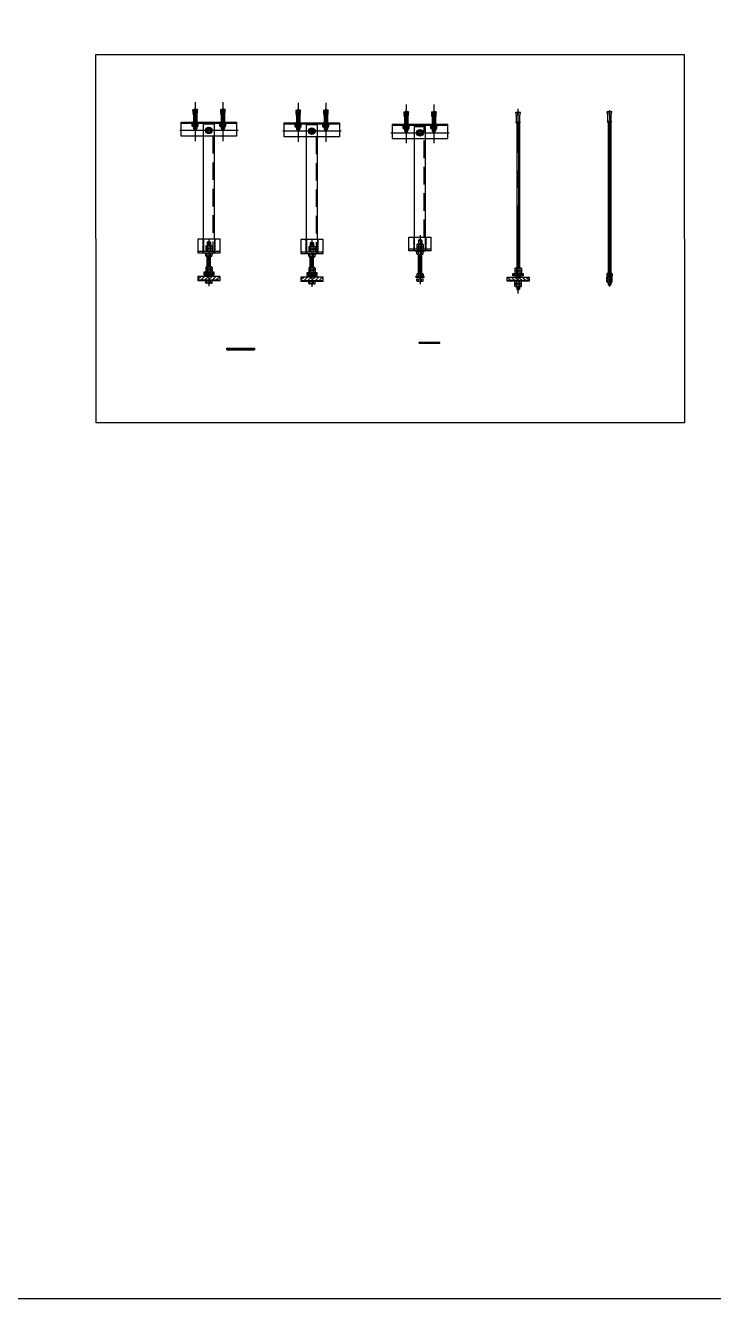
# Model space of a CAD drawing. Header units: inches. Extents: x 0 to 357596, y -35 to 212559.
# Drawn here: x 79400 to 104250, y 0 to 45999 of the extents above; entities that cross this region are included whole.
import ezdxf

# ---------------------------------------------------------------- set-up
doc = ezdxf.new("R2010")
doc.units = ezdxf.units.IN
doc.header["$LTSCALE"] = 10
doc.header["$MEASUREMENT"] = 0
doc.linetypes.add('CENTER', pattern=[50.8, 31.75, -6.35, 6.35, -6.35])
doc.linetypes.add('HIDDEN', pattern=[9.525, 6.35, -3.175])
for name, color, linetype in [('_吊下地', 40, 'Continuous'), ('_基準', 1, 'CENTER'), ('_製品', 4, 'Continuous')]:
    doc.layers.add(name, color=color, linetype=linetype)
pattern_1 = [(45, (0, 0), (-2.24506, 2.24506), [])]

# ---------------------------------------------------------------- blocks, each defined once
blk = doc.blocks.new('FVBASE09')
at = {"layer": '_製品'}
h = blk.add_hatch(dxfattribs=at)
h.set_pattern_fill('ANSI31', color=6, scale=2, style=0)
h.set_pattern_definition(pattern_1)
h.paths.add_polyline_path([(18.5, 12), (0, 12), (0, 6), (18.5, 6)])
h.paths.add_polyline_path([(0, 12), (-18.5, 12), (-18.5, 6), (0, 6)])
at = {"layer": '_吊下地', "color": 0}
for p, q in [((40, 135), (-40, 135)), ((-40, 135), (-40, 85)), ((-20, 135), (-20, 85)), ((-11.8, 108.5), (-11.8, 100.6)), ((-11.8, 100.6), (11.8, 100.6)), ((-11.8, 98.9), (-11.8, 91)), ((8.8, 110.2), (-8.9, 110.2)), ((8.8, 100.6), (-8.9, 100.6)), ((-4.5, 124.5), (-6, 123)), ((-6, 123), (-6, 110.2)), ((6, 123), (-6, 123)), ((-5.9, 108.5), (-5.9, 100.6)), ((-5.9, 98.9), (-5.9, 91)), ((-4.5, 124.5), (-4.5, 110.2)), ((-4.5, 124.5), (4.5, 124.5)), ((4.5, 110.2), (4.5, 124.5)), ((6, 123), (4.5, 124.5)), ((5.9, 108.5), (5.9, 100.6)), ((5.9, 98.9), (5.9, 91)), ((6, 123), (6, 110.2)), ((11.8, 108.5), (11.8, 100.6)), ((11.8, 98.9), (11.8, 91)), ((20, 135), (20, 85)), ((40, 85), (40, 135)), ((-40, 91), (40, 91)), ((-40, 85), (40, 85)), ((-15.1, 85), (15.1, 85)), ((-15.1, 82.6), (-15.1, 85)), ((-11.8, 82.6), (-15.1, 82.6)), ((-11.8, 74.7), (-11.8, 82.6)), ((11.8, 82.6), (-11.8, 82.6)), ((8.8, 73), (-8.9, 73)), ((-6, 34.2), (-6, 73)), ((-5.9, 74.7), (-5.9, 82.6)), ((-4.5, 33.2), (-4.5, 73)), ((4.5, 73), (4.5, 34.2)), ((5.9, 74.7), (5.9, 82.6)), ((6, 34.2), (6, 73)), ((11.8, 74.7), (11.8, 82.6)), ((11.8, 82.6), (15.1, 82.6)), ((15.1, 82.6), (15.1, 85)), ((40, 0), (-40, 0)), ((-40, 0), (-40, -15.5)), ((-11.8, 32.5), (-11.8, 24.6)), ((-11.8, 24.6), (11.8, 24.6)), ((-11.8, 22.9), (-11.8, 15)), ((-11.8, 15), (11.8, 15)), ((8.8, 34.2), (-8.9, 34.2)), ((8.8, 24.6), (-8.9, 24.6)), ((-5.9, 32.5), (-5.9, 24.6)), ((-5.9, 22.9), (-5.9, 15)), ((5.9, 32.5), (5.9, 24.6)), ((5.9, 22.9), (5.9, 15)), ((6, 15.1), (8.4, 15.1)), ((11.8, 32.5), (11.8, 24.6)), ((11.8, 22.9), (11.8, 15)), ((-40, -12.5), (40, -12.5)), ((-40, -15.5), (40, -15.5)), ((-11.8, -23.4), (-11.8, -15.5)), ((8.8, -25.1), (-8.9, -25.1)), ((-5.9, -23.4), (-5.9, -15.5)), ((5.9, -23.4), (5.9, -15.5)), ((11.8, -23.4), (11.8, -15.5)), ((39.3, -12.5), (40, -11.8)), ((40, -15.5), (40, 0))]:
    blk.add_line(p, q, dxfattribs=at)
for points in [[(-18.5, 12), (18.5, 12), (18.5, 15), (-18.5, 15)], [(-18.5, 6), (18.5, 6), (18.5, 12), (-18.5, 12)]]:
    blk.add_lwpolyline(points, close=True, dxfattribs=at)
for centre, radius, start, end in [((-17.3, 130), 5.67, 118.0725, 241.9275), ((-17.3, 120), 5.67, 118.0725, 241.9275), ((-17.3, 110), 5.67, 118.0725, 241.9275), ((-17.3, 100), 5.67, 118.0725, 241.9275), ((-17.3, 90), 5.67, 118.0725, 241.9275), ((-8.9, 106.8), 3.4, 29.8172, 149.8269), ((-8.9, 97.2), 3.4, 29.8172, 149.8269), ((0, 99.2), 11, 57.7935, 122.2065), ((0, 89.6), 11, 57.7935, 122.2065), ((8.8, 106.8), 3.4, 29.9951, 150.0048), ((8.8, 97.2), 3.4, 29.9951, 150.0048), ((17.3, 130), 5.67, 298.0725, 61.9275), ((17.3, 120), 5.67, 298.0725, 61.9275), ((17.3, 110), 5.67, 298.0725, 61.9275), ((17.3, 100), 5.67, 298.0725, 61.9275), ((17.3, 90), 5.67, 298.0725, 61.9275), ((-8.9, 76.4), 3.4, 210.1731, 330.1828), ((0, 84), 11, 237.7935, 302.2065), ((8.8, 76.4), 3.4, 209.9952, 330.0049), ((-8.9, 30.8), 3.4, 29.8172, 149.8269), ((-8.9, 21.2), 3.4, 29.8172, 149.8269), ((0, 23.2), 11, 57.7935, 122.2065), ((0, 13.6), 11, 57.7935, 122.2065), ((8.8, 30.8), 3.4, 29.9951, 150.0048), ((8.8, 21.2), 3.4, 29.9951, 150.0048), ((-8.9, -21.7), 3.4, 210.1731, 330.1828), ((0, -14.1), 11, 237.7935, 302.2065), ((8.8, -21.7), 3.4, 209.9952, 330.0049)]:
    blk.add_arc(centre, radius, start, end, dxfattribs=at)
for p in [(0, 135), (0, 85)]:
    blk.add_point(p, dxfattribs=at)
at = {"layer": '_吊下地'}
blk.add_point((0, 0), dxfattribs=at)
blk.add_point((0, 0), dxfattribs=at)
at = {"layer": '_基準'}
blk.add_line((0, 136.6), (0, -35.5), dxfattribs=at)
at = {"layer": '_製品', "color": 6}
for p, q in [((-40, -3), (-37, 0)), ((-40, -11.9), (-28.1, 0)), ((-28.1, -12.5), (-15.6, 0)), ((-14.6, -12.5), (-2.1, 0)), ((6, 5.5), (-6, 5.5)), ((-6, 0.5), (6, 0.5)), ((-1.2, -12.5), (11.3, 0)), ((12.3, -12.5), (24.8, 0)), ((25.8, -12.5), (38.3, 0))]:
    blk.add_line(p, q, dxfattribs=at)
for points in [[(-6, 5.5), (-7, 5.5), (-7, 0.5), (-6, 0.5)], [(7, 5.5), (6, 5.5), (6, 0.5), (7, 0.5)]]:
    blk.add_lwpolyline(points, close=True, dxfattribs=at)
blk = doc.blocks.new('FVBASE10')
at = {"layer": '_吊下地', "color": 0}
for p, q in [((-49.7, 50.5), (-50.2, 50.5)), ((-50, 57.5), (-50, -29.5)), ((50.3, 50.5), (49.8, 50.5)), ((50, 57.5), (50, -29.5)), ((-100, 0), (100, 0)), ((-100, -50), (-100, 0)), ((-58.2, 45.4), (-52.8, 45.9)), ((-58.2, 45.4), (-57.9, 42.9)), ((-57.9, 42.9), (-52.5, 43.4)), ((-57.7, 40.6), (-52.3, 41.2)), ((-57.7, 40.6), (-57.5, 38.4)), ((-57.5, 38.4), (-52.1, 38.9)), ((-57.2, 36.1), (-51.9, 36.7)), ((-57.2, 36.1), (-57, 33.9)), ((-57, 33.9), (-51.6, 34.4)), ((-56.8, 31.7), (-51.4, 32.2)), ((-56.8, 31.7), (-56.6, 29.4)), ((-56.6, 29.4), (-51.2, 30)), ((-56.3, 27.2), (-51, 27.7)), ((-56.3, 27.2), (-56, 23.7)), ((-56, 23.7), (-56, 2)), ((-50.6, 24), (-52.8, 45.9)), ((-50.6, 24), (-49.4, 24)), ((-49.4, 24), (-47.2, 45.9)), ((-43.7, 27.2), (-49, 27.7)), ((-43.4, 29.4), (-48.8, 30)), ((-43.2, 31.7), (-48.6, 32.2)), ((-43, 33.9), (-48.4, 34.4)), ((-42.8, 36.1), (-48.1, 36.7)), ((-42.5, 38.4), (-47.9, 38.9)), ((-42.3, 40.6), (-47.7, 41.2)), ((-42.1, 42.9), (-47.5, 43.4)), ((-41.8, 45.4), (-47.2, 45.9)), ((-43.7, 27.2), (-44, 23.7)), ((-44, 23.7), (-44, 2)), ((-43.2, 31.7), (-43.4, 29.4)), ((-42.8, 36.1), (-43, 33.9)), ((-42.3, 40.6), (-42.5, 38.4)), ((-41.8, 45.4), (-42.1, 42.9)), ((41.8, 45.4), (47.2, 45.9)), ((41.8, 45.4), (42.1, 42.9)), ((42.1, 42.9), (47.5, 43.4)), ((42.3, 40.6), (47.7, 41.2)), ((42.3, 40.6), (42.5, 38.4)), ((42.5, 38.4), (47.9, 38.9)), ((42.8, 36.1), (48.1, 36.7)), ((42.8, 36.1), (43, 33.9)), ((43, 33.9), (48.4, 34.4)), ((43.2, 31.7), (48.6, 32.2)), ((43.2, 31.7), (43.4, 29.4)), ((43.4, 29.4), (48.8, 30)), ((43.7, 27.2), (49, 27.7)), ((43.7, 27.2), (44, 23.7)), ((44, 23.7), (44, 2)), ((49.4, 24), (47.2, 45.9)), ((49.4, 24), (50.6, 24)), ((50.6, 24), (52.8, 45.9)), ((56.3, 27.2), (51, 27.7)), ((56.6, 29.4), (51.2, 30)), ((56.8, 31.7), (51.4, 32.2)), ((57, 33.9), (51.6, 34.4)), ((57.2, 36.1), (51.9, 36.7)), ((57.5, 38.4), (52.1, 38.9)), ((57.7, 40.6), (52.3, 41.2)), ((57.9, 42.9), (52.5, 43.4)), ((58.2, 45.4), (52.8, 45.9)), ((56.3, 27.2), (56, 23.7)), ((56, 23.7), (56, 2)), ((56.8, 31.7), (56.6, 29.4)), ((57.2, 36.1), (57, 33.9)), ((57.7, 40.6), (57.5, 38.4)), ((58.2, 45.4), (57.9, 42.9)), ((100, 0), (100, -50)), ((-100, -4), (100, -4)), ((-37.5, -4), (-62.5, -4)), ((-62.5, -5.6), (-62.5, -4)), ((-37.5, -5.6), (-62.5, -5.6)), ((-61, -14.4), (-61, -5.6)), ((-39, -5.6), (-61, -5.6)), ((-59, -15.6), (-61, -14.4)), ((-41, -15.6), (-59, -15.6)), ((-56, -15.6), (-56, -22.5)), ((-56, -22.5), (-54.7, -24)), ((-44, -22.5), (-56, -22.5)), ((-55.5, -14.4), (-55.5, -5.6)), ((-54.7, -24), (-45.3, -24)), ((-53.7, -24.5), (-53.7, -25.9)), ((-53.7, -25.9), (-46.2, -25.9)), ((-47.4, -27.5), (-52.6, -27.5)), ((-46.2, -24.5), (-46.2, -25.9)), ((-44, -22.5), (-45.3, -24)), ((-44.5, -14.4), (-44.5, -5.6)), ((-44, -15.6), (-44, -22.5)), ((-41, -15.6), (-39, -14.4)), ((-39, -14.4), (-39, -5.6)), ((-37.5, -5.6), (-37.5, -4)), ((20, -7), (-20, -7)), ((-20, -50), (-20, -7)), ((0, -19), (-9.5, -24.5)), ((-9.5, -24.5), (-9.5, -35.5)), ((-9.5, -35.5), (0, -41)), ((0, -19), (9.5, -24.5)), ((9.5, -35.5), (0, -41)), ((9.5, -24.5), (9.5, -35.5)), ((20, -50), (20, -7)), ((37.5, -5.6), (37.5, -4)), ((62.5, -5.6), (37.5, -5.6)), ((39, -14.4), (39, -5.6)), ((41, -15.6), (39, -14.4)), ((59, -15.6), (41, -15.6)), ((44, -15.6), (44, -22.5)), ((44, -22.5), (45.3, -24)), ((56, -22.5), (44, -22.5)), ((44.5, -14.4), (44.5, -5.6)), ((45.3, -24), (54.7, -24)), ((46.3, -24.5), (46.3, -25.9)), ((46.3, -25.9), (53.8, -25.9)), ((53.3, -24), (46.8, -24)), ((52.6, -27.5), (47.4, -27.5)), ((53.8, -24.5), (53.8, -25.9)), ((56, -22.5), (54.7, -24)), ((55.5, -14.4), (55.5, -5.6)), ((56, -15.6), (56, -22.5)), ((59, -15.6), (61, -14.4)), ((61, -14.4), (61, -5.6)), ((62.5, -5.6), (62.5, -4)), ((100, -50), (-100, -50))]:
    blk.add_line(p, q, dxfattribs=at)
at = {"layer": '_吊下地', "color": 6, "linetype": 'HIDDEN'}
for p, q in [((-56, -1.5), (-56, 2)), ((-52.5, -24), (-52.5, 42.3)), ((-47.5, -24), (-47.5, 42.3)), ((-44, -1.5), (-44, 2)), ((44, -1.5), (44, 2)), ((47.5, -24), (47.5, 42.3)), ((52.5, -24), (52.5, 42.3)), ((56, -1.5), (56, 2)), ((-55.3, -4), (-56, -1.5)), ((-56, -1.5), (-44, -1.5)), ((-55.3, -4), (-56, -4.4)), ((-56, -4.4), (-56, -15.6)), ((-56, -4.4), (-44, -4.4)), ((-44.7, -4), (-55.3, -4)), ((-55.1, -4.4), (-55.3, -4)), ((-55.1, -15.6), (-55.1, -4.4)), ((-55.1, -23.6), (-55.1, -15.6)), ((-45, -4.4), (-44.7, -4)), ((-45, -15.6), (-45, -4.4)), ((-45, -23.6), (-45, -15.6)), ((-44.7, -4), (-44, -1.5)), ((-44.7, -4), (-44, -4.4)), ((-44, -4.4), (-44, -15.6)), ((44.7, -4), (44, -1.5)), ((44, -1.5), (56, -1.5)), ((44.7, -4), (44, -4.4)), ((44, -4.4), (44, -15.6)), ((44, -4.4), (56, -4.4)), ((55.3, -4), (44.7, -4)), ((44.9, -4.4), (44.7, -4)), ((44.9, -15.6), (44.9, -4.4)), ((44.9, -23.6), (44.9, -15.6)), ((55, -4.4), (55.3, -4)), ((55, -15.6), (55, -4.4)), ((55, -23.6), (55, -15.6)), ((55.3, -4), (56, -1.5)), ((55.3, -4), (56, -4.4)), ((56, -4.4), (56, -15.6))]:
    blk.add_line(p, q, dxfattribs=at)
at = {"layer": '_吊下地'}
for p, q in [((-46.7, -24), (-53.2, -24)), ((62.5, -4), (37.5, -4)), ((61, -5.6), (39, -5.6))]:
    blk.add_line(p, q, dxfattribs=at)
at = {"layer": '_吊下地', "color": 0}
for radius in [12, 9.5, 6]:
    blk.add_circle((0, -30), radius, dxfattribs=at)
for centre, radius, start, end in [((-36.5, 42.3), 16, 149.2465, 178.0085), ((-63.5, 42.3), 16, 1.9915, 30.7535), ((63.5, 42.3), 16, 149.2465, 178.0085), ((36.5, 42.3), 16, 1.9915, 30.7535), ((-60.6, 41.5), 3, 343.695, 27.7436), ((-60.1, 37), 3, 343.695, 27.7436), ((-59.7, 32.5), 3, 343.695, 27.7436), ((-59.2, 28), 3, 343.695, 27.7436), ((-36.5, 42.3), 16, 178.0085, 180), ((-63.5, 42.3), 16, 0, 1.9915), ((-40.8, 28), 3, 152.2564, 196.305), ((-40.3, 32.5), 3, 152.2564, 196.305), ((-39.9, 37), 3, 152.2564, 196.305), ((-39.4, 41.5), 3, 152.2564, 196.305), ((39.4, 41.5), 3, 343.695, 27.7436), ((39.9, 37), 3, 343.695, 27.7436), ((40.3, 32.5), 3, 343.695, 27.7436), ((40.8, 28), 3, 343.695, 27.7436), ((63.5, 42.3), 16, 178.0085, 180), ((36.5, 42.3), 16, 0, 1.9915), ((59.2, 28), 3, 152.2564, 196.305), ((59.7, 32.5), 3, 152.2564, 196.305), ((60.1, 37), 3, 152.2564, 196.305), ((60.6, 41.5), 3, 152.2564, 196.305), ((-58.2, -11.7), 3.88, 270.0357, 315.0441), ((-50, -1.8), 13.8, 246.5734, 293.4266), ((-50, -24.5), 4, 200.3641, 228.5904), ((-53.2, -24.5), 0.5, 90, 180), ((-50, -24.5), 4, 311.4096, 339.6359), ((-46.7, -24.5), 0.5, 0, 90), ((41.8, -11.7), 3.88, 270.0357, 315.0441), ((50, -1.8), 13.8, 246.5734, 293.4266), ((50, -24.5), 4, 200.3641, 228.5904), ((46.8, -24.5), 0.5, 90, 180), ((50, -24.5), 4, 311.4096, 339.6359), ((53.3, -24.5), 0.5, 0, 90), ((58.2, -11.7), 3.88, 224.9559, 269.9643)]:
    blk.add_arc(centre, radius, start, end, dxfattribs=at)
at = {"layer": '_吊下地'}
blk.add_arc((-41.8, -11.7), 3.88, 224.9559, 269.9643, dxfattribs=at)
for p in [(-50, 2), (50, 2)]:
    blk.add_point(p, dxfattribs=at)
at = {"layer": '_吊下地', "color": 0}
blk.add_point((0, -30), dxfattribs=at)
at = {"layer": '_基準'}
for p, q in [((-50, 72), (-50, -68)), ((50, 72), (50, -68)), ((105, -30), (-105, -30))]:
    blk.add_line(p, q, dxfattribs=at)
blk = doc.blocks.new('*U334')
at = {"layer": '_吊下地'}
for p, q in [((-20, 135), (-20, 507)), ((20, 135), (20, 507))]:
    blk.add_line(p, q, dxfattribs=at)
at = {"layer": '_吊下地', "color": 6, "linetype": 'HIDDEN'}
blk.add_line((14, 507), (14, 85), dxfattribs=at)
at = {"layer": '_吊下地'}
for name, p in [('FVBASE10', (0, 557)), ('FVBASE09', (0, 0))]:
    blk.add_blockref(name, p, dxfattribs=at)
blk = doc.blocks.new('FVBASE11')
at = {"layer": '_吊下地', "color": 0}
for p, q in [((-49.8, 50.5), (-50.2, 50.5)), ((-50, 57.5), (-50, -29.5)), ((50.2, 50.5), (49.8, 50.5)), ((50, 57.5), (50, -29.5)), ((-100, 0), (100, 0)), ((-100, -50), (-100, 0)), ((-58.2, 45.4), (-52.8, 45.9)), ((-58.2, 45.4), (-57.9, 42.9)), ((-57.9, 42.9), (-52.5, 43.4)), ((-57.7, 40.6), (-52.3, 41.2)), ((-57.7, 40.6), (-57.5, 38.4)), ((-57.5, 38.4), (-52.1, 38.9)), ((-57.2, 36.1), (-51.9, 36.7)), ((-57.2, 36.1), (-57, 33.9)), ((-57, 33.9), (-51.6, 34.4)), ((-56.8, 31.7), (-51.4, 32.2)), ((-56.8, 31.7), (-56.6, 29.4)), ((-56.6, 29.4), (-51.2, 30)), ((-56.3, 27.2), (-51, 27.7)), ((-56.3, 27.2), (-56, 23.7)), ((-56, 23.7), (-56, 2)), ((-50.6, 24), (-52.8, 45.9)), ((-50.6, 24), (-49.4, 24)), ((-49.4, 24), (-47.2, 45.9)), ((-43.7, 27.2), (-49, 27.7)), ((-43.4, 29.4), (-48.8, 30)), ((-43.2, 31.7), (-48.6, 32.2)), ((-43, 33.9), (-48.4, 34.4)), ((-42.8, 36.1), (-48.1, 36.7)), ((-42.5, 38.4), (-47.9, 38.9)), ((-42.3, 40.6), (-47.7, 41.2)), ((-42.1, 42.9), (-47.5, 43.4)), ((-41.8, 45.4), (-47.2, 45.9)), ((-43.7, 27.2), (-44, 23.7)), ((-44, 23.7), (-44, 2)), ((-43.2, 31.7), (-43.4, 29.4)), ((-42.8, 36.1), (-43, 33.9)), ((-42.3, 40.6), (-42.5, 38.4)), ((-41.8, 45.4), (-42.1, 42.9)), ((41.8, 45.4), (47.2, 45.9)), ((41.8, 45.4), (42.1, 42.9)), ((42.1, 42.9), (47.5, 43.4)), ((42.3, 40.6), (47.7, 41.2)), ((42.3, 40.6), (42.5, 38.4)), ((42.5, 38.4), (47.9, 38.9)), ((42.8, 36.1), (48.1, 36.7)), ((42.8, 36.1), (43, 33.9)), ((43, 33.9), (48.4, 34.4)), ((43.2, 31.7), (48.6, 32.2)), ((43.2, 31.7), (43.4, 29.4)), ((43.4, 29.4), (48.8, 30)), ((43.7, 27.2), (49, 27.7)), ((43.7, 27.2), (44, 23.7)), ((44, 23.7), (44, 2)), ((49.4, 24), (47.2, 45.9)), ((49.4, 24), (50.6, 24)), ((50.6, 24), (52.8, 45.9)), ((56.3, 27.2), (51, 27.7)), ((56.6, 29.4), (51.2, 30)), ((56.8, 31.7), (51.4, 32.2)), ((57, 33.9), (51.6, 34.4)), ((57.2, 36.1), (51.9, 36.7)), ((57.5, 38.4), (52.1, 38.9)), ((57.7, 40.6), (52.3, 41.2)), ((57.9, 42.9), (52.5, 43.4)), ((58.2, 45.4), (52.8, 45.9)), ((56.3, 27.2), (56, 23.7)), ((56, 23.7), (56, 2)), ((56.8, 31.7), (56.6, 29.4)), ((57.2, 36.1), (57, 33.9)), ((57.7, 40.6), (57.5, 38.4)), ((58.2, 45.4), (57.9, 42.9)), ((100, 0), (100, -50)), ((-100, -4), (100, -4)), ((-37.5, -4), (-62.5, -4)), ((-62.5, -5.6), (-62.5, -4)), ((-37.5, -5.6), (-62.5, -5.6)), ((-61, -14.4), (-61, -5.6)), ((-39, -5.6), (-61, -5.6)), ((-59, -15.6), (-61, -14.4)), ((-41, -15.6), (-59, -15.6)), ((-56, -15.6), (-56, -22.5)), ((-56, -22.5), (-54.7, -24)), ((-44, -22.5), (-56, -22.5)), ((-55.5, -14.4), (-55.5, -5.6)), ((-54.7, -24), (-45.3, -24)), ((-53.8, -24.5), (-53.8, -25.9)), ((-53.8, -25.9), (-46.2, -25.9)), ((-46.8, -24), (-53.2, -24)), ((-47.4, -27.5), (-52.6, -27.5)), ((-46.2, -24.5), (-46.2, -25.9)), ((-44, -22.5), (-45.3, -24)), ((-44.5, -14.4), (-44.5, -5.6)), ((-44, -15.6), (-44, -22.5)), ((-41, -15.6), (-39, -14.4)), ((-39, -14.4), (-39, -5.6)), ((-37.5, -5.6), (-37.5, -4)), ((20, -7), (-20, -7)), ((-20, -50), (-20, -7)), ((0, -19), (-9.5, -24.5)), ((-9.5, -24.5), (-9.5, -35.5)), ((-9.5, -35.5), (0, -41)), ((0, -19), (9.5, -24.5)), ((9.5, -35.5), (0, -41)), ((9.5, -24.5), (9.5, -35.5)), ((20, -50), (20, -7)), ((62.5, -4), (37.5, -4)), ((37.5, -5.6), (37.5, -4)), ((62.5, -5.6), (37.5, -5.6)), ((39, -14.4), (39, -5.6)), ((61, -5.6), (39, -5.6)), ((41, -15.6), (39, -14.4)), ((59, -15.6), (41, -15.6)), ((44, -15.6), (44, -22.5)), ((44, -22.5), (45.3, -24)), ((56, -22.5), (44, -22.5)), ((44.5, -14.4), (44.5, -5.6)), ((45.3, -24), (54.7, -24)), ((46.2, -24.5), (46.2, -25.9)), ((46.2, -25.9), (53.8, -25.9)), ((53.2, -24), (46.8, -24)), ((52.6, -27.5), (47.4, -27.5)), ((53.8, -24.5), (53.8, -25.9)), ((56, -22.5), (54.7, -24)), ((55.5, -14.4), (55.5, -5.6)), ((56, -15.6), (56, -22.5)), ((59, -15.6), (61, -14.4)), ((61, -14.4), (61, -5.6)), ((62.5, -5.6), (62.5, -4)), ((100, -50), (-100, -50))]:
    blk.add_line(p, q, dxfattribs=at)
at = {"layer": '_吊下地', "color": 6, "linetype": 'HIDDEN'}
for p, q in [((-56, -1.5), (-56, 2)), ((-52.5, -24), (-52.5, 42.3)), ((-47.5, -24), (-47.5, 42.3)), ((-44, -1.5), (-44, 2)), ((44, -1.5), (44, 2)), ((47.5, -24), (47.5, 42.3)), ((52.5, -24), (52.5, 42.3)), ((56, -1.5), (56, 2)), ((-55.3, -4), (-56, -1.5)), ((-56, -1.5), (-44, -1.5)), ((-55.3, -4), (-56, -4.4)), ((-56, -4.4), (-56, -15.6)), ((-56, -4.4), (-44, -4.4)), ((-44.7, -4), (-55.3, -4)), ((-55.1, -4.4), (-55.3, -4)), ((-55.1, -15.6), (-55.1, -4.4)), ((-55.1, -23.6), (-55.1, -15.6)), ((-45, -4.4), (-44.7, -4)), ((-45, -15.6), (-45, -4.4)), ((-45, -23.6), (-45, -15.6)), ((-44.7, -4), (-44, -1.5)), ((-44.7, -4), (-44, -4.4)), ((-44, -4.4), (-44, -15.6)), ((44.7, -4), (44, -1.5)), ((44, -1.5), (56, -1.5)), ((44.7, -4), (44, -4.4)), ((44, -4.4), (44, -15.6)), ((44, -4.4), (56, -4.4)), ((55.3, -4), (44.7, -4)), ((44.9, -4.4), (44.7, -4)), ((44.9, -15.6), (44.9, -4.4)), ((44.9, -23.6), (44.9, -15.6)), ((55, -4.4), (55.3, -4)), ((55, -15.6), (55, -4.4)), ((55, -23.6), (55, -15.6)), ((55.3, -4), (56, -1.5)), ((55.3, -4), (56, -4.4)), ((56, -4.4), (56, -15.6))]:
    blk.add_line(p, q, dxfattribs=at)
at = {"layer": '_吊下地', "color": 0}
for radius in [12, 9.5, 6]:
    blk.add_circle((0, -30), radius, dxfattribs=at)
for centre, radius, start, end in [((-36.5, 42.3), 16, 149.2465, 178.0085), ((-63.5, 42.3), 16, 1.9915, 30.7535), ((63.5, 42.3), 16, 149.2465, 178.0085), ((36.5, 42.3), 16, 1.9915, 30.7535), ((-60.6, 41.5), 3, 343.695, 27.7436), ((-60.1, 37), 3, 343.695, 27.7436), ((-59.7, 32.5), 3, 343.695, 27.7436), ((-59.2, 28), 3, 343.695, 27.7436), ((-36.5, 42.3), 16, 178.0085, 180), ((-63.5, 42.3), 16, 0, 1.9915), ((-40.8, 28), 3, 152.2564, 196.305), ((-40.3, 32.5), 3, 152.2564, 196.305), ((-39.9, 37), 3, 152.2564, 196.305), ((-39.4, 41.5), 3, 152.2564, 196.305), ((39.4, 41.5), 3, 343.695, 27.7436), ((39.9, 37), 3, 343.695, 27.7436), ((40.3, 32.5), 3, 343.695, 27.7436), ((40.8, 28), 3, 343.695, 27.7436), ((63.5, 42.3), 16, 178.0085, 180), ((36.5, 42.3), 16, 0, 1.9915), ((59.2, 28), 3, 152.2564, 196.305), ((59.7, 32.5), 3, 152.2564, 196.305), ((60.1, 37), 3, 152.2564, 196.305), ((60.6, 41.5), 3, 152.2564, 196.305), ((-58.2, -11.7), 3.88, 270.0357, 315.0441), ((-50, -1.8), 13.8, 246.5734, 293.4266), ((-53.2, -24.5), 0.5, 90, 180), ((-50, -24.5), 4, 200.3641, 228.5904), ((-50, -24.5), 4, 311.4096, 339.6359), ((-46.8, -24.5), 0.5, 0, 90), ((-41.8, -11.7), 3.88, 224.9559, 269.9643), ((41.8, -11.7), 3.88, 270.0357, 315.0441), ((50, -1.8), 13.8, 246.5734, 293.4266), ((46.8, -24.5), 0.5, 90, 180), ((50, -24.5), 4, 200.3641, 228.5904), ((50, -24.5), 4, 311.4096, 339.6359), ((53.2, -24.5), 0.5, 0, 90), ((58.2, -11.7), 3.88, 224.9559, 269.9643)]:
    blk.add_arc(centre, radius, start, end, dxfattribs=at)
at = {"layer": '_吊下地'}
for p in [(-50, 2), (50, 2)]:
    blk.add_point(p, dxfattribs=at)
at = {"layer": '_吊下地', "color": 0}
blk.add_point((0, -30), dxfattribs=at)
at = {"layer": '_基準'}
for p, q in [((-50, 72), (-50, -68)), ((50, 72), (50, -68)), ((105, -30), (-105, -30))]:
    blk.add_line(p, q, dxfattribs=at)
blk = doc.blocks.new('FVBASE12')
at = {"layer": '_製品'}
h = blk.add_hatch(dxfattribs=at)
h.set_pattern_fill('ANSI31', color=6, scale=2, style=0)
h.set_pattern_definition(pattern_1)
h.paths.add_polyline_path([(18.5, 12), (0, 12), (0, 6), (18.5, 6)])
h.paths.add_polyline_path([(0, 12), (-18.5, 12), (-18.5, 6), (0, 6)])
at = {"layer": '_吊下地', "color": 0}
for p, q in [((40, 135), (-40, 135)), ((-40, 135), (-40, 85)), ((-20, 135), (-20, 85)), ((-11.8, 108.5), (-11.8, 100.6)), ((-11.8, 100.6), (11.8, 100.6)), ((-11.8, 98.9), (-11.8, 91)), ((8.8, 110.2), (-8.9, 110.2)), ((8.8, 100.6), (-8.9, 100.6)), ((-4.5, 124.5), (-6, 123)), ((-6, 123), (-6, 110.2)), ((6, 123), (-6, 123)), ((-5.9, 108.5), (-5.9, 100.6)), ((-5.9, 98.9), (-5.9, 91)), ((-4.5, 124.5), (-4.5, 110.2)), ((-4.5, 124.5), (4.5, 124.5)), ((4.5, 110.2), (4.5, 124.5)), ((6, 123), (4.5, 124.5)), ((5.9, 108.5), (5.9, 100.6)), ((5.9, 98.9), (5.9, 91)), ((6, 123), (6, 110.2)), ((11.8, 108.5), (11.8, 100.6)), ((11.8, 98.9), (11.8, 91)), ((20, 135), (20, 85)), ((40, 85), (40, 135)), ((-40, 91), (40, 91)), ((-40, 85), (40, 85)), ((-15.1, 85), (15.1, 85)), ((-15.1, 82.6), (-15.1, 85)), ((-11.8, 82.6), (-15.1, 82.6)), ((-11.8, 74.7), (-11.8, 82.6)), ((11.8, 82.6), (-11.8, 82.6)), ((8.8, 73), (-8.9, 73)), ((-6, 34.2), (-6, 73)), ((-5.9, 74.7), (-5.9, 82.6)), ((-4.5, 33.2), (-4.5, 73)), ((4.5, 73), (4.5, 34.2)), ((5.9, 74.7), (5.9, 82.6)), ((6, 34.2), (6, 73)), ((11.8, 74.7), (11.8, 82.6)), ((11.8, 82.6), (15.1, 82.6)), ((15.1, 82.6), (15.1, 85)), ((40, 0), (-40, 0)), ((-40, 0), (-40, -15.5)), ((-11.8, 32.5), (-11.8, 24.6)), ((-11.8, 24.6), (11.8, 24.6)), ((-11.8, 22.9), (-11.8, 15)), ((-11.8, 15), (11.8, 15)), ((8.8, 34.2), (-8.9, 34.2)), ((8.8, 24.6), (-8.9, 24.6)), ((-6, 0.5), (6, 0.5)), ((-5.9, 32.5), (-5.9, 24.6)), ((-5.9, 22.9), (-5.9, 15)), ((5.9, 32.5), (5.9, 24.6)), ((5.9, 22.9), (5.9, 15)), ((11.8, 32.5), (11.8, 24.6)), ((11.8, 22.9), (11.8, 15)), ((40, -15.5), (40, 0)), ((-40, -12.5), (40, -12.5)), ((-40, -15.5), (40, -15.5)), ((-11.8, -23.4), (-11.8, -15.5)), ((8.8, -25.1), (-8.9, -25.1)), ((-5.9, -23.4), (-5.9, -15.5)), ((5.9, -23.4), (5.9, -15.5)), ((11.8, -23.4), (11.8, -15.5)), ((39.3, -12.5), (40, -11.8))]:
    blk.add_line(p, q, dxfattribs=at)
for points in [[(-18.5, 12), (18.5, 12), (18.5, 15), (-18.5, 15)], [(-18.5, 6), (18.5, 6), (18.5, 12), (-18.5, 12)]]:
    blk.add_lwpolyline(points, close=True, dxfattribs=at)
for centre, radius, start, end in [((-17.3, 130), 5.67, 118.0725, 241.9275), ((-17.3, 120), 5.67, 118.0725, 241.9275), ((-17.3, 110), 5.67, 118.0725, 241.9275), ((-17.3, 100), 5.67, 118.0725, 241.9275), ((-17.3, 90), 5.67, 118.0725, 241.9275), ((-8.9, 106.8), 3.4, 29.8172, 149.8269), ((-8.9, 97.2), 3.4, 29.8172, 149.8269), ((0, 99.2), 11, 57.7935, 122.2065), ((0, 89.6), 11, 57.7935, 122.2065), ((8.8, 106.8), 3.4, 29.9951, 150.0048), ((8.8, 97.2), 3.4, 29.9951, 150.0048), ((17.3, 130), 5.67, 298.0725, 61.9275), ((17.3, 120), 5.67, 298.0725, 61.9275), ((17.3, 110), 5.67, 298.0725, 61.9275), ((17.3, 100), 5.67, 298.0725, 61.9275), ((17.3, 90), 5.67, 298.0725, 61.9275), ((-8.9, 76.4), 3.4, 210.1731, 330.1828), ((0, 84), 11, 237.7935, 302.2065), ((8.8, 76.4), 3.4, 209.9952, 330.0049), ((-8.9, 30.8), 3.4, 29.8172, 149.8269), ((-8.9, 21.2), 3.4, 29.8172, 149.8269), ((0, 23.2), 11, 57.7935, 122.2065), ((0, 13.6), 11, 57.7935, 122.2065), ((8.8, 30.8), 3.4, 29.9951, 150.0048), ((8.8, 21.2), 3.4, 29.9951, 150.0048), ((-8.9, -21.7), 3.4, 210.1731, 330.1828), ((0, -14.1), 11, 237.7935, 302.2065), ((8.8, -21.7), 3.4, 209.9952, 330.0049)]:
    blk.add_arc(centre, radius, start, end, dxfattribs=at)
for p in [(0, 135), (0, 85)]:
    blk.add_point(p, dxfattribs=at)
at = {"layer": '_基準'}
blk.add_line((0, 136.6), (0, -35.5), dxfattribs=at)
at = {"layer": '_製品', "color": 6}
for p, q in [((-40, -3), (-37, 0)), ((-40, -11.9), (-28.1, 0)), ((-28.1, -12.5), (-15.6, 0)), ((-14.6, -12.5), (-2.1, 0)), ((6, 5.5), (-6, 5.5)), ((-1.2, -12.5), (11.3, 0)), ((12.3, -12.5), (24.8, 0)), ((25.8, -12.5), (38.3, 0))]:
    blk.add_line(p, q, dxfattribs=at)
for points in [[(-6, 5.5), (-7, 5.5), (-7, 0.5), (-6, 0.5)], [(7, 5.5), (6, 5.5), (6, 0.5), (7, 0.5)]]:
    blk.add_lwpolyline(points, close=True, dxfattribs=at)
blk = doc.blocks.new('*U335')
at = {"layer": '_吊下地'}
for p, q in [((-20, 135), (-20, 507)), ((20, 135), (20, 507))]:
    blk.add_line(p, q, dxfattribs=at)
at = {"layer": '_吊下地', "color": 6, "linetype": 'HIDDEN'}
blk.add_line((15, 507), (15, 85), dxfattribs=at)
at = {"layer": '_吊下地'}
for name, p in [('FVBASE11', (0, 557)), ('FVBASE12', (0, 0))]:
    blk.add_blockref(name, p, dxfattribs=at)
blk = doc.blocks.new('FVBASE14')
at = {"layer": '_吊下地', "color": 0}
for p, q in [((-40, 150), (40, 150)), ((-40, 100), (-40, 150)), ((-20, 100), (-20, 150)), ((-6, 138.5), (-4.5, 140)), ((-6, 138.5), (-6, 125.2)), ((-6, 138.5), (6, 138.5)), ((-4.5, 125.2), (-4.5, 140)), ((4.5, 140), (-4.5, 140)), ((4.5, 140), (4.5, 125.2)), ((4.5, 140), (6, 138.5)), ((6, 138.5), (6, 125.2)), ((20, 100), (20, 150)), ((40, 100), (40, 150)), ((40, 106), (-40, 106)), ((40, 100), (-40, 100)), ((15.1, 100), (-15.1, 100)), ((-15.1, 97.6), (-15.1, 100)), ((-11.8, 97.6), (-15.1, 97.6)), ((-11.8, 123.5), (-11.8, 115.6)), ((-11.8, 115.6), (11.8, 115.6)), ((-11.8, 113.9), (-11.8, 106)), ((-11.8, 106), (11.8, 106)), ((-11.8, 89.7), (-11.8, 97.6)), ((-11.8, 97.6), (11.8, 97.6)), ((-8.8, 125.2), (8.9, 125.2)), ((-8.8, 115.6), (8.9, 115.6)), ((-5.9, 123.5), (-5.9, 115.6)), ((-5.9, 113.9), (-5.9, 106)), ((-5.9, 89.7), (-5.9, 97.6)), ((5.9, 123.5), (5.9, 115.6)), ((5.9, 113.9), (5.9, 106)), ((5.9, 89.7), (5.9, 97.6)), ((11.8, 123.5), (11.8, 115.6)), ((11.8, 113.9), (11.8, 106)), ((11.8, 89.7), (11.8, 97.6)), ((11.8, 97.6), (15.1, 97.6)), ((15.1, 97.6), (15.1, 100)), ((-8.8, 88), (8.9, 88)), ((-6, 18), (-6, 88)), ((-4.5, 88), (-4.5, 18)), ((4.5, 18), (4.5, 88)), ((6, 18), (6, 88)), ((15.1, 8.4), (-15.1, 8.4)), ((-15.1, 6), (-15.1, 8.4)), ((-15.1, 6), (15.1, 6)), ((-11.8, 16.3), (-11.8, 8.4)), ((-11.8, 8.4), (11.8, 8.4)), ((-8.8, 18), (8.9, 18)), ((-5.9, 16.3), (-5.9, 8.4)), ((5.9, 16.3), (5.9, 8.4)), ((11.8, 16.3), (11.8, 8.4)), ((15.1, 6), (15.1, 8.4)), ((-11.8, -7.9), (-11.8, 0)), ((-11.8, 0), (11.8, 0)), ((-8.8, -9.6), (8.9, -9.6)), ((-5.9, -7.9), (-5.9, 0)), ((5.9, -7.9), (5.9, 0)), ((11.8, -7.9), (11.8, 0))]:
    blk.add_line(p, q, dxfattribs=at)
for centre, radius, start, end in [((-17.3, 145), 5.67, 118.0725, 241.9275), ((-17.3, 135), 5.67, 118.0725, 241.9275), ((17.3, 145), 5.67, 298.0725, 61.9275), ((17.3, 135), 5.67, 298.0725, 61.9275), ((-17.3, 125), 5.67, 118.0725, 241.9275), ((-17.3, 115), 5.67, 118.0725, 241.9275), ((-17.3, 105), 5.67, 118.0725, 241.9275), ((-8.8, 121.8), 3.4, 29.9952, 150.0049), ((-8.8, 112.2), 3.4, 29.9952, 150.0049), ((0, 114.2), 11, 57.7935, 122.2065), ((0, 104.6), 11, 57.7935, 122.2065), ((8.9, 121.8), 3.4, 30.1731, 150.1828), ((8.9, 112.2), 3.4, 30.1731, 150.1828), ((17.3, 125), 5.67, 298.0725, 61.9275), ((17.3, 115), 5.67, 298.0725, 61.9275), ((17.3, 105), 5.67, 298.0725, 61.9275), ((-8.8, 91.4), 3.4, 209.9951, 330.0048), ((0, 99), 11, 237.7935, 302.2065), ((8.9, 91.4), 3.4, 209.8172, 329.8269), ((-8.8, 14.6), 3.4, 29.9952, 150.0049), ((0, 7), 11, 57.7935, 122.2065), ((8.9, 14.6), 3.4, 30.1731, 150.1828), ((-8.8, -6.2), 3.4, 209.9951, 330.0048), ((0, 1.4), 11, 237.7935, 302.2065), ((8.9, -6.2), 3.4, 209.8172, 329.8269)]:
    blk.add_arc(centre, radius, start, end, dxfattribs=at)
for p in [(0, 150), (0, 97.6), (0, 0), (0, 0)]:
    blk.add_point(p, dxfattribs=at)
at = {"layer": '_基準'}
blk.add_line((0, 157.6), (0, -20), dxfattribs=at)
blk = doc.blocks.new('FVBASE15')
at = {"layer": '_吊下地', "color": 0}
for p, q in [((-50.3, 50.5), (-49.8, 50.5)), ((-50, 57.5), (-50, -29.5)), ((49.8, 50.5), (50.3, 50.5)), ((50, 57.5), (50, -29.5)), ((100, 0), (-100, 0)), ((-100, 0), (-100, -50)), ((-58.2, 45.4), (-52.8, 45.9)), ((-58.2, 45.4), (-57.9, 42.9)), ((-57.9, 42.9), (-52.5, 43.4)), ((-57.7, 40.6), (-52.3, 41.2)), ((-57.7, 40.6), (-57.5, 38.4)), ((-57.5, 38.4), (-52.1, 38.9)), ((-57.2, 36.1), (-51.9, 36.7)), ((-57.2, 36.1), (-57, 33.9)), ((-57, 33.9), (-51.6, 34.4)), ((-56.8, 31.7), (-51.4, 32.2)), ((-56.8, 31.7), (-56.6, 29.4)), ((-56.6, 29.4), (-51.2, 30)), ((-56.3, 27.2), (-51, 27.7)), ((-56.3, 27.2), (-56, 23.7)), ((-56, 23.7), (-56, 2)), ((-50.6, 24), (-52.8, 45.9)), ((-49.4, 24), (-50.6, 24)), ((-49.4, 24), (-47.2, 45.9)), ((-43.7, 27.2), (-49, 27.7)), ((-43.4, 29.4), (-48.8, 30)), ((-43.2, 31.7), (-48.6, 32.2)), ((-43, 33.9), (-48.4, 34.4)), ((-42.8, 36.1), (-48.1, 36.7)), ((-42.5, 38.4), (-47.9, 38.9)), ((-42.3, 40.6), (-47.7, 41.2)), ((-42.1, 42.9), (-47.5, 43.4)), ((-41.8, 45.4), (-47.2, 45.9)), ((-43.7, 27.2), (-44, 23.7)), ((-44, 23.7), (-44, 2)), ((-43.2, 31.7), (-43.4, 29.4)), ((-42.8, 36.1), (-43, 33.9)), ((-42.3, 40.6), (-42.5, 38.4)), ((-41.8, 45.4), (-42.1, 42.9)), ((41.8, 45.4), (47.2, 45.9)), ((41.8, 45.4), (42.1, 42.9)), ((42.1, 42.9), (47.5, 43.4)), ((42.3, 40.6), (47.7, 41.2)), ((42.3, 40.6), (42.5, 38.4)), ((42.5, 38.4), (47.9, 38.9)), ((42.8, 36.1), (48.1, 36.7)), ((42.8, 36.1), (43, 33.9)), ((43, 33.9), (48.4, 34.4)), ((43.2, 31.7), (48.6, 32.2)), ((43.2, 31.7), (43.4, 29.4)), ((43.4, 29.4), (48.8, 30)), ((43.7, 27.2), (49, 27.7)), ((43.7, 27.2), (44, 23.7)), ((44, 23.7), (44, 2)), ((49.4, 24), (47.2, 45.9)), ((50.6, 24), (49.4, 24)), ((50.6, 24), (52.8, 45.9)), ((56.3, 27.2), (51, 27.7)), ((56.6, 29.4), (51.2, 30)), ((56.8, 31.7), (51.4, 32.2)), ((57, 33.9), (51.6, 34.4)), ((57.2, 36.1), (51.9, 36.7)), ((57.5, 38.4), (52.1, 38.9)), ((57.7, 40.6), (52.3, 41.2)), ((57.9, 42.9), (52.5, 43.4)), ((58.2, 45.4), (52.8, 45.9)), ((56.3, 27.2), (56, 23.7)), ((56, 23.7), (56, 2)), ((56.8, 31.7), (56.6, 29.4)), ((57.2, 36.1), (57, 33.9)), ((57.7, 40.6), (57.5, 38.4)), ((58.2, 45.4), (57.9, 42.9)), ((100, -50), (100, 0)), ((100, -4), (-100, -4)), ((-62.5, -4), (-37.5, -4)), ((-62.5, -5.6), (-62.5, -4)), ((-62.5, -5.6), (-37.5, -5.6)), ((-61, -14.4), (-61, -5.6)), ((-59, -15.6), (-61, -14.4)), ((-59, -15.6), (-41, -15.6)), ((-56, -15.6), (-56, -22.5)), ((-56, -22.5), (-44, -22.5)), ((-56, -22.5), (-54.7, -24)), ((-55.5, -14.4), (-55.5, -5.6)), ((-45.3, -24), (-54.7, -24)), ((-53.8, -24.5), (-53.8, -25.9)), ((-46.3, -25.9), (-53.8, -25.9)), ((-53.3, -24), (-46.8, -24)), ((-52.6, -27.5), (-47.4, -27.5)), ((-46.3, -24.5), (-46.3, -25.9)), ((-44, -22.5), (-45.3, -24)), ((-44.5, -14.4), (-44.5, -5.6)), ((-44, -15.6), (-44, -22.5)), ((-41, -15.6), (-39, -14.4)), ((-39, -14.4), (-39, -5.6)), ((-37.5, -5.6), (-37.5, -4)), ((-20, -7), (20, -7)), ((-20, -50), (-20, -7)), ((0, -19), (-9.5, -24.5)), ((-9.5, -24.5), (-9.5, -35.5)), ((-9.5, -35.5), (0, -41)), ((0, -19), (9.5, -24.5)), ((9.5, -35.5), (0, -41)), ((9.5, -24.5), (9.5, -35.5)), ((20, -50), (20, -7)), ((37.5, -4), (62.5, -4)), ((37.5, -5.6), (37.5, -4)), ((37.5, -5.6), (62.5, -5.6)), ((39, -14.4), (39, -5.6)), ((41, -15.6), (39, -14.4)), ((41, -15.6), (59, -15.6)), ((44, -15.6), (44, -22.5)), ((44, -22.5), (56, -22.5)), ((44, -22.5), (45.3, -24)), ((44.5, -14.4), (44.5, -5.6)), ((54.7, -24), (45.3, -24)), ((46.3, -24.5), (46.3, -25.9)), ((53.8, -25.9), (46.3, -25.9)), ((46.8, -24), (53.3, -24)), ((47.4, -27.5), (52.6, -27.5)), ((53.8, -24.5), (53.8, -25.9)), ((56, -22.5), (54.7, -24)), ((55.5, -14.4), (55.5, -5.6)), ((56, -15.6), (56, -22.5)), ((59, -15.6), (61, -14.4)), ((61, -14.4), (61, -5.6)), ((62.5, -5.6), (62.5, -4)), ((-100, -50), (100, -50))]:
    blk.add_line(p, q, dxfattribs=at)
at = {"layer": '_吊下地', "color": 6, "linetype": 'HIDDEN'}
for p, q in [((-56, -1.5), (-56, 2)), ((-52.5, -24), (-52.5, 42.3)), ((-47.5, -24), (-47.5, 42.3)), ((-44, -1.5), (-44, 2)), ((44, -1.5), (44, 2)), ((47.5, -24), (47.5, 42.3)), ((52.5, -24), (52.5, 42.3)), ((56, -1.5), (56, 2)), ((-55.3, -4), (-56, -1.5)), ((-44, -1.5), (-56, -1.5)), ((-55.3, -4), (-56, -4.4)), ((-56, -4.4), (-56, -15.6)), ((-44, -4.4), (-56, -4.4)), ((-55.3, -4), (-44.7, -4)), ((-55, -4.4), (-55.3, -4)), ((-55, -15.6), (-55, -4.4)), ((-55, -23.6), (-55, -15.6)), ((-44.9, -4.4), (-44.7, -4)), ((-44.9, -15.6), (-44.9, -4.4)), ((-44.9, -23.6), (-44.9, -15.6)), ((-44.7, -4), (-44, -1.5)), ((-44.7, -4), (-44, -4.4)), ((-44, -4.4), (-44, -15.6)), ((44.7, -4), (44, -1.5)), ((56, -1.5), (44, -1.5)), ((44.7, -4), (44, -4.4)), ((44, -4.4), (44, -15.6)), ((56, -4.4), (44, -4.4)), ((44.7, -4), (55.3, -4)), ((45, -4.4), (44.7, -4)), ((45, -15.6), (45, -4.4)), ((45, -23.6), (45, -15.6)), ((55.1, -4.4), (55.3, -4)), ((55.1, -15.6), (55.1, -4.4)), ((55.1, -23.6), (55.1, -15.6)), ((55.3, -4), (56, -1.5)), ((55.3, -4), (56, -4.4)), ((56, -4.4), (56, -15.6))]:
    blk.add_line(p, q, dxfattribs=at)
at = {"layer": '_吊下地'}
for p, q in [((-61, -5.6), (-39, -5.6)), ((-20, -30), (-20, -7)), ((39, -5.6), (61, -5.6))]:
    blk.add_line(p, q, dxfattribs=at)
at = {"layer": '_吊下地', "color": 0}
for radius in [12, 9.5, 6]:
    blk.add_circle((0, -30), radius, dxfattribs=at)
for centre, radius, start, end in [((-36.5, 42.3), 16, 149.2465, 178.0085), ((-63.5, 42.3), 16, 1.9915, 30.7535), ((63.5, 42.3), 16, 149.2465, 178.0085), ((36.5, 42.3), 16, 1.9915, 30.7535), ((-60.6, 41.5), 3, 343.695, 27.7436), ((-60.1, 37), 3, 343.695, 27.7436), ((-59.7, 32.5), 3, 343.695, 27.7436), ((-59.2, 28), 3, 343.695, 27.7436), ((-36.5, 42.3), 16, 178.0085, 180), ((-63.5, 42.3), 16, 0, 1.9915), ((-40.8, 28), 3, 152.2564, 196.305), ((-40.3, 32.5), 3, 152.2564, 196.305), ((-39.9, 37), 3, 152.2564, 196.305), ((-39.4, 41.5), 3, 152.2564, 196.305), ((39.4, 41.5), 3, 343.695, 27.7436), ((39.9, 37), 3, 343.695, 27.7436), ((40.3, 32.5), 3, 343.695, 27.7436), ((40.8, 28), 3, 343.695, 27.7436), ((63.5, 42.3), 16, 178.0085, 180), ((36.5, 42.3), 16, 0, 1.9915), ((59.2, 28), 3, 152.2564, 196.305), ((59.7, 32.5), 3, 152.2564, 196.305), ((60.1, 37), 3, 152.2564, 196.305), ((60.6, 41.5), 3, 152.2564, 196.305), ((-58.2, -11.7), 3.88, 270.0357, 315.0441), ((-50, -1.8), 13.8, 246.5734, 293.4266), ((-53.3, -24.5), 0.5, 90, 180), ((-50, -24.5), 4, 200.3641, 228.5904), ((-50, -24.5), 4, 311.4096, 339.6359), ((-46.8, -24.5), 0.5, 0, 90), ((-41.8, -11.7), 3.88, 224.9559, 269.9643), ((41.8, -11.7), 3.88, 270.0357, 315.0441), ((50, -1.8), 13.8, 246.5734, 293.4266), ((50, -24.5), 4, 200.3641, 228.5904), ((46.8, -24.5), 0.5, 90, 180), ((50, -24.5), 4, 311.4096, 339.6359), ((53.3, -24.5), 0.5, 0, 90), ((58.2, -11.7), 3.88, 224.9559, 269.9643)]:
    blk.add_arc(centre, radius, start, end, dxfattribs=at)
at = {"layer": '_吊下地'}
for p in [(-50, 2), (50, 2)]:
    blk.add_point(p, dxfattribs=at)
at = {"layer": '_吊下地', "color": 0}
blk.add_point((0, -30), dxfattribs=at)
at = {"layer": '_基準'}
for p, q in [((-50, 72), (-50, -68)), ((50, 72), (50, -68)), ((-105, -30), (105, -30))]:
    blk.add_line(p, q, dxfattribs=at)
blk = doc.blocks.new('*U336')
at = {"layer": '_吊下地'}
for p, q in [((-20, 150), (-20, 507)), ((20, 150), (20, 507))]:
    blk.add_line(p, q, dxfattribs=at)
at = {"layer": '_吊下地', "color": 6, "linetype": 'HIDDEN'}
blk.add_line((15, 150), (15, 550), dxfattribs=at)
at = {"layer": '_吊下地'}
for name, p in [('FVBASE15', (0, 557)), ('FVBASE14', (0, 0))]:
    blk.add_blockref(name, p, dxfattribs=at)
blk = doc.blocks.new('FVBASE16')
at = {"layer": '_吊下地'}
h = blk.add_hatch(dxfattribs=at)
h.set_pattern_fill('ANSI31', color=6, scale=2, style=0)
h.set_pattern_definition(pattern_1)
h.paths.add_polyline_path([(-18.5, 10), (0, 10), (0, 4), (-18.5, 4)])
h.paths.add_polyline_path([(0, 10), (18.5, 10), (18.5, 4), (0, 4)])
at = {"layer": '_吊下地', "color": 0}
for p, q in [((-40, -15.5), (-40, 0)), ((-40, 0), (40, 0)), ((-11.8, 30.5), (-11.8, 22.6)), ((11.8, 22.6), (-11.8, 22.6)), ((-11.8, 20.9), (-11.8, 13)), ((11.8, 13), (-11.8, 13)), ((-8.8, 32.2), (8.9, 32.2)), ((-8.8, 22.6), (8.9, 22.6)), ((-5.9, 30.5), (-5.9, 22.6)), ((-5.9, 20.9), (-5.9, 13)), ((5.9, 30.5), (5.9, 22.6)), ((5.9, 20.9), (5.9, 13)), ((11.8, 30.5), (11.8, 22.6)), ((11.8, 20.9), (11.8, 13)), ((40, 0), (40, -15.5)), ((40, -12.5), (-40, -12.5)), ((40, -15.5), (-40, -15.5)), ((-11.8, -23.4), (-11.8, -15.5)), ((-11.8, -33), (-11.8, -25.1)), ((11.8, -25.1), (-11.8, -25.1)), ((-8.8, -25.1), (8.9, -25.1)), ((-8.8, -34.7), (8.9, -34.7)), ((-5.9, -23.4), (-5.9, -15.5)), ((-5.9, -33), (-5.9, -25.1)), ((-4.8, -34.7), (-4.8, -43.7)), ((-4.8, -43.7), (4.8, -43.7)), ((-2.9, -44.7), (-4.8, -43.7)), ((-2.9, -44.7), (-2.9, -34.7)), ((-2.9, -44.7), (2.9, -44.7)), ((2.9, -44.7), (2.9, -34.7)), ((4.8, -43.7), (2.9, -44.7)), ((4.8, -34.7), (4.8, -43.7)), ((5.9, -23.4), (5.9, -15.5)), ((5.9, -33), (5.9, -25.1)), ((11.8, -23.4), (11.8, -15.5)), ((11.8, -33), (11.8, -25.1))]:
    blk.add_line(p, q, dxfattribs=at)
at = {"layer": '_吊下地', "color": 6}
for p, q in [((-25.8, -12.5), (-38.3, 0)), ((-12.3, -12.5), (-24.8, 0)), ((1.2, -12.5), (-11.3, 0)), ((-6, 4), (6, 4)), ((14.6, -12.5), (2.1, 0)), ((28.1, -12.5), (15.6, 0)), ((40, -11.9), (28.1, 0)), ((40, -3), (37, 0)), ((-39.3, -12.5), (-40, -11.8))]:
    blk.add_line(p, q, dxfattribs=at)
at = {"layer": '_吊下地'}
blk.add_line((6, 0), (-6, 0), dxfattribs=at)
at = {"layer": '_吊下地', "color": 0}
for points in [[(18.5, 10), (-18.5, 10), (-18.5, 13), (18.5, 13)], [(18.5, 4), (-18.5, 4), (-18.5, 10), (18.5, 10)]]:
    blk.add_lwpolyline(points, close=True, dxfattribs=at)
at = {"layer": '_吊下地', "color": 6}
for points in [[(-7, 4), (-6, 4), (-6, 0), (-7, 0)], [(6, 4), (7, 4), (7, 0), (6, 0)]]:
    blk.add_lwpolyline(points, close=True, dxfattribs=at)
at = {"layer": '_吊下地', "color": 0}
for centre, radius, start, end in [((-8.8, 28.8), 3.4, 29.9952, 150.0049), ((-8.8, 19.2), 3.4, 29.9952, 150.0049), ((0, 21.2), 11, 57.7935, 122.2065), ((0, 11.6), 11, 57.7935, 122.2065), ((8.9, 28.8), 3.4, 30.1731, 150.1828), ((8.9, 19.2), 3.4, 30.1731, 150.1828), ((-8.8, -21.7), 3.4, 209.9951, 330.0048), ((-8.8, -31.3), 3.4, 209.9951, 330.0048), ((0, -14.1), 11, 237.7935, 302.2065), ((0, -23.7), 11, 237.7935, 302.2065), ((8.9, -21.7), 3.4, 209.8172, 329.8269), ((8.9, -31.3), 3.4, 209.8172, 329.8269)]:
    blk.add_arc(centre, radius, start, end, dxfattribs=at)
at = {"layer": '_基準'}
blk.add_line((0, -50.7), (0, 48.1), dxfattribs=at)
blk = doc.blocks.new('FVBASE17')
at = {"layer": '_吊下地', "color": 0, "linetype": 'HIDDEN'}
for p, q in [((-8.2, 37.8), (-7.4, 39)), ((-8.2, 37.8), (-2.6, 38.8)), ((-6, 25.5), (-8.2, 37.8)), ((-7.4, 39), (-2.7, 39.8)), ((-7, 1), (7, 1)), ((-7, 0), (-7, 1)), ((-6, 4), (-6, 25.5)), ((-6, 4), (6, 4)), ((-0.3, 26), (-2.7, 39.8)), ((-0.3, 26), (0.3, 26)), ((0.3, 26), (2.7, 39.8)), ((2.6, 38.8), (8.2, 37.8)), ((2.7, 39.8), (7.4, 39)), ((6, 25.5), (8.2, 37.8)), ((6, 4), (6, 25.5)), ((7, 0), (7, 1)), ((7.4, 39), (8.2, 37.8))]:
    blk.add_line(p, q, dxfattribs=at)
at = {"layer": '_吊下地', "color": 0}
blk.add_line((-7, 0), (7, 0), dxfattribs=at)
at = {"layer": '_吊下地', "color": 0, "linetype": 'HIDDEN'}
for centre, start, end in [((-11.6, 4.2), 325.2699, 357.8602), ((11.6, 4.2), 182.1398, 214.7301)]:
    blk.add_arc(centre, 5.64, start, end, dxfattribs=at)
blk = doc.blocks.new('*U337')
at = {"layer": '_吊下地'}
for p, q in [((-4.8, 557), (-4.8, 32.2)), ((-2.9, 32.2), (-2.9, 557)), ((2.9, 32.2), (2.9, 557)), ((4.8, 557), (4.8, 32.2))]:
    blk.add_line(p, q, dxfattribs=at)
at = {"layer": '_基準'}
blk.add_line((0, -59.1), (0, 607.3), dxfattribs=at)
at = {"layer": '_吊下地'}
for name, p in [('FVBASE17', (0, 557)), ('FVBASE16', (0, 0))]:
    blk.add_blockref(name, p, dxfattribs=at)
blk = doc.blocks.new('FVBASE18')
for p, q in [((-9.5, 11.3), (-9.5, 4)), ((-9.5, 4), (9.5, 4)), ((6.6, 4), (-8.9, 4)), ((7.1, 13), (-7.3, 13)), ((6, 4), (-6, 4)), ((-6, 0), (6, 0)), ((-4.7, 11.3), (-4.7, 4)), ((4.8, 11.3), (4.8, 4)), ((9.5, 11.3), (9.5, 4)), ((-9.5, -8.3), (-9.5, -1)), ((-9.5, -1), (9.5, -1)), ((-9.5, -17.3), (-9.5, -10)), ((-9.5, -10), (9.5, -10)), ((8.8, -10), (-8.9, -10)), ((7.1, -19), (-7.3, -19)), ((-4.8, -19), (-4.8, -28)), ((4.8, -28), (-4.8, -28)), ((-4.8, -28), (-2.9, -29)), ((-4.7, -8.3), (-4.7, -1)), ((-4.7, -17.3), (-4.7, -10)), ((-2.9, -29), (-2.9, -19)), ((2.9, -29), (-2.9, -29)), ((2.9, -29), (2.9, -19)), ((2.9, -29), (4.8, -28)), ((4.8, -8.3), (4.8, -1)), ((4.8, -17.3), (4.8, -10)), ((4.8, -19), (4.8, -28)), ((9.5, -8.3), (9.5, -1)), ((9.5, -17.3), (9.5, -10))]:
    blk.add_line(p, q)
for points in [[(-11, -1), (11, -1), (11, 0), (-11, 0)], [(-6, 4), (-7, 4), (-7, 0), (-6, 0)], [(7, 4), (6, 4), (6, 0), (7, 0)]]:
    blk.add_lwpolyline(points, close=True)
for centre, radius, start, end in [((-7.1, 10.5), 2.51, 18.5848, 160.974), ((0, 5.5), 7.49, 50.6124, 129.3876), ((7.1, 10.5), 2.51, 18.8053, 161.1947), ((-7.1, -7.5), 2.51, 199.026, 341.4152), ((-7.1, -16.5), 2.51, 199.026, 341.4152), ((0, -2.5), 7.49, 230.6124, 309.3876), ((0, -11.5), 7.49, 230.6124, 309.3876), ((7.1, -7.5), 2.51, 198.8053, 341.1947), ((7.1, -16.5), 2.51, 198.8053, 341.1947)]:
    blk.add_arc(centre, radius, start, end)
blk = doc.blocks.new('FVBASE19')
for p, q in [((-8.2, 37.8), (-7.4, 39)), ((-8.2, 37.8), (-2.6, 38.8)), ((-6, 25.5), (-8.2, 37.8)), ((-7.4, 39), (-2.7, 39.8)), ((-7, 1), (7, 1)), ((-7, 0), (-7, 1)), ((-7, 0), (7, 0)), ((-6, 4), (-6, 25.5)), ((-6, 4), (6, 4)), ((-0.3, 26), (-2.7, 39.8)), ((-0.3, 26), (0.3, 26)), ((0.3, 26), (2.7, 39.8)), ((2.6, 38.8), (8.2, 37.8)), ((2.7, 39.8), (7.4, 39)), ((6, 25.5), (8.2, 37.8)), ((6, 4), (6, 25.5)), ((7, 0), (7, 1)), ((7.4, 39), (8.2, 37.8))]:
    blk.add_line(p, q)
for centre, start, end in [((-11.6, 4.2), 325.2699, 357.8602), ((11.6, 4.2), 182.1398, 214.7301)]:
    blk.add_arc(centre, 5.64, start, end)
blk = doc.blocks.new('*U338')
at = {"layer": '_吊下地'}
for p, q in [((-4.8, 559.2), (-4.8, 197.5)), ((-2.9, 197.5), (-2.9, 559.2)), ((2.9, 197.5), (2.9, 559.2)), ((4.8, 559.2), (4.8, 197.5)), ((-4.8, 197.5), (-4.8, 13)), ((-2.9, 13), (-2.9, 197.5)), ((2.9, 13), (2.9, 197.5)), ((4.8, 197.5), (4.8, 13))]:
    blk.add_line(p, q, dxfattribs=at)
at = {"layer": '_基準'}
blk.add_line((0, 603.2), (0, -34), dxfattribs=at)
at = {"layer": '_吊下地'}
for name, p in [('FVBASE19', (0, 559.2)), ('FVBASE18', (0, 0))]:
    blk.add_blockref(name, p, dxfattribs=at)
blk = doc.blocks.new('*U340')
blk.add_line((0, 0), (0, 6))
at = {"layer": '_吊下地'}
blk.add_line((0, 6), (1000, 6), dxfattribs=at)
blk.add_lwpolyline([(0, 65), (1000, 65), (1000, 0), (0, 0)], close=True, dxfattribs=at)
blk = doc.blocks.new('FVBASE31')
at = {"layer": '_吊下地', "color": 0}
for p, q in [((-5, 10), (-11, 1)), ((-11, 1), (-6, -9)), ((6, 9), (-5, 10)), ((6, 9), (11, -1)), ((29, -21), (29, 19)), ((5, -10), (-6, -9)), ((11, -1), (5, -10))]:
    blk.add_line(p, q, dxfattribs=at)
at = {"layer": '_吊下地', "color": 6, "linetype": 'HIDDEN'}
blk.add_circle((0, 0), 12, dxfattribs=at)
at = {"layer": '_吊下地', "color": 0}
for radius in [9.5, 7, 6]:
    blk.add_circle((0, 0), radius, dxfattribs=at)
at = {"layer": '_基準'}
for p, q in [((13, -11), (-13, 11)), ((11, 13), (-11, -13))]:
    blk.add_line(p, q, dxfattribs=at)
blk = doc.blocks.new('FVBASE32')
at = {"layer": '_吊下地', "color": 0}
for p, q in [((-29, -21), (-29, 19)), ((-5, 10), (-11, 1)), ((-11, 1), (-6, -9)), ((6, 9), (-5, 10)), ((6, 9), (11, -1)), ((5, -10), (-6, -9)), ((11, -1), (5, -10))]:
    blk.add_line(p, q, dxfattribs=at)
at = {"layer": '_吊下地', "color": 6, "linetype": 'HIDDEN'}
blk.add_circle((0, 0), 12, dxfattribs=at)
at = {"layer": '_吊下地', "color": 0}
for radius in [9.5, 7, 6]:
    blk.add_circle((0, 0), radius, dxfattribs=at)
at = {"layer": '_基準'}
for p, q in [((13, -11), (-13, 11)), ((11, 13), (-11, -13))]:
    blk.add_line(p, q, dxfattribs=at)
blk = doc.blocks.new('*U341')
at = {"layer": '_吊下地'}
for p, q in [((-29, 19), (712, 19)), ((-29, 14), (712, 14)), ((-29, -21), (712, -21))]:
    blk.add_line(p, q, dxfattribs=at)
for name, p in [('FVBASE32', (0, 0)), ('FVBASE31', (683, 0))]:
    blk.add_blockref(name, p, dxfattribs=at)

msp = doc.modelspace()

# ---------------------------------------------------------------- linework, layer by layer
for points in [[(0, 0), (357596, 0), (357596, 212559), (0, 212559)], [(81943, 44949), (103194, 44949), (103205, 31635), (81954, 31635)]]:
    msp.add_lwpolyline(points, close=True)

# ---------------------------------------------------------------- block references
at = {"layer": '_吊下地', "xscale": 10, "yscale": 10, "zscale": 10}
for name, p in [('*U334', (86026, 36933)), ('*U335', (89747, 36910)), ('*U336', (93649, 36850)), ('*U337', (97191, 36910)), ('*U338', (100493, 36910))]:
    msp.add_blockref(name, p, dxfattribs=at)
at = {"layer": '_吊下地', "color": 0}
msp.add_blockref('*U341', (93651, 34540), dxfattribs=at)
at = {"layer": '_吊下地'}
msp.add_blockref('*U340', (86671, 34276), dxfattribs=at)

doc.saveas('drawing.dxf')
